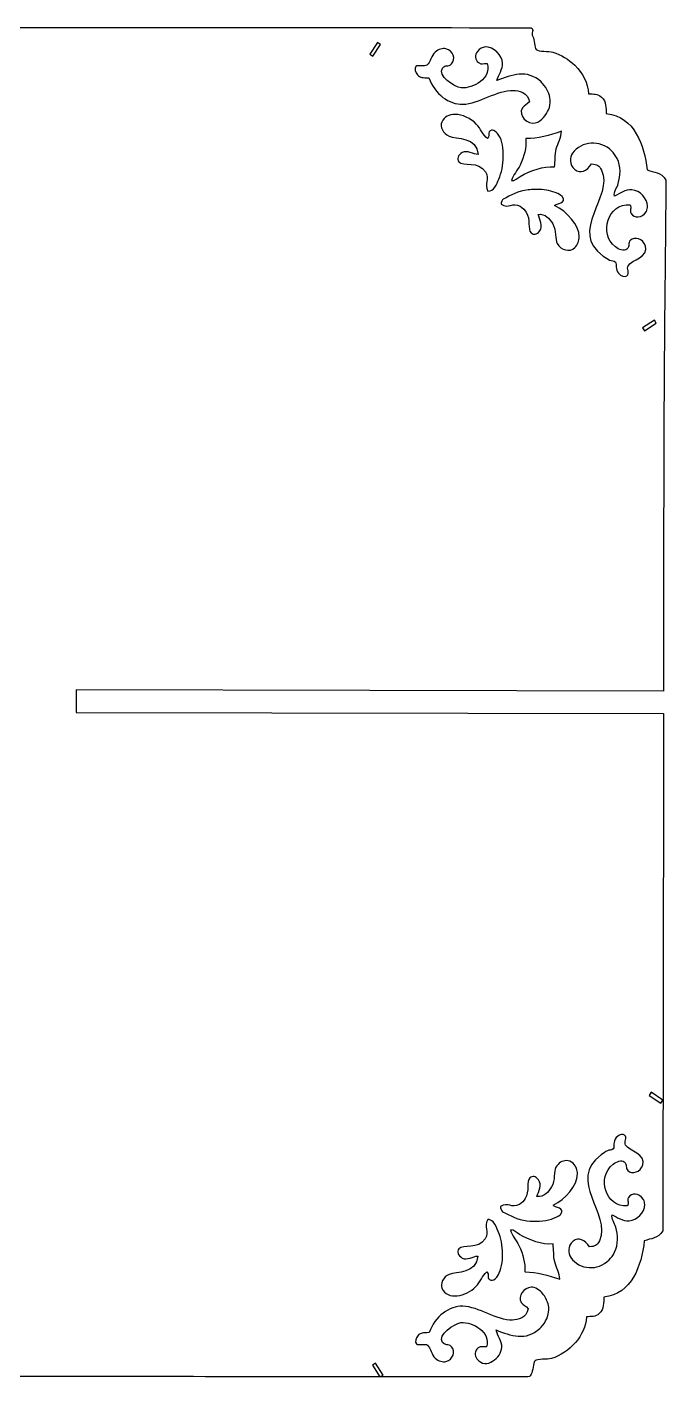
# Model space of a CAD drawing. Header units: centimetres. Extents: x -5.19 to 2.75, y 1.09 to 9.02.
# Drawn here: x -1 to 2.75, y 1.09 to 9.02 of the extents above; entities that cross this region are included whole.
import ezdxf

# ---------------------------------------------------------------- set-up
doc = ezdxf.new("R2010")
doc.units = ezdxf.units.CM
doc.header["$MEASUREMENT"] = 0
doc.layers.add('Layer 1', color=7, linetype='Continuous')

msp = doc.modelspace()

# ---------------------------------------------------------------- linework, layer by layer
at = {"layer": 'Layer 1', "color": 30}
for points, knots in [([(-4.40218, 9.02255), (-4.4221, 9.01141), (-4.38243, 8.99874), (-4.39391, 8.97956), (-4.39391, 8.97956), (-4.40521, 8.96069), (-4.40259, 8.91486), (-4.41541, 8.90266), (-4.41541, 8.90266), (-4.42934, 8.88941), (-4.48812, 8.89336), (-4.51298, 8.88695), (-4.51298, 8.88695), (-4.62125, 8.85305), (-4.71624, 8.75297), (-4.72216, 8.64304), (-4.72216, 8.64304), (-4.75005, 8.64016), (-4.77504, 8.64502), (-4.79823, 8.62402), (-4.79823, 8.62402), (-4.82824, 8.59685), (-4.82477, 8.55749), (-4.82717, 8.52646), (-4.82717, 8.52646), (-4.99541, 8.50712), (-5.04928, 8.34145), (-5.06695, 8.19656), (-5.06695, 8.19656), (-5.10697, 8.1785), (-5.15235, 8.16503), (-5.18188, 8.11387), (-5.18188, 8.11387), (-5.18188, 8.11387), (-5.18436, 5.12739), (-5.18436, 5.12739), (-5.18436, 5.12739), (-5.18436, 5.12739), (-1.76875, 5.12987), (-1.76875, 5.12987), (-1.76875, 5.12987), (-1.76875, 5.12987), (-1.76875, 4.99758), (-1.76875, 4.99758), (-1.76875, 4.99758), (-1.76875, 4.99758), (-5.18436, 4.99675), (-5.18436, 4.99675), (-5.18436, 4.99675), (-5.18558, 3.30841), (-5.18517, 3.17894), (-5.18436, 1.95983), (-5.18436, 1.95983), (-5.15536, 1.90872), (-5.11542, 1.91673), (-5.07604, 1.89865), (-5.07604, 1.89865), (-5.05885, 1.75397), (-5.00518, 1.58912), (-4.83957, 1.56957), (-4.83957, 1.56957), (-4.83726, 1.53859), (-4.84179, 1.49918), (-4.81229, 1.47201), (-4.81229, 1.47201), (-4.78949, 1.45101), (-4.76533, 1.4559), (-4.73787, 1.45299), (-4.73787, 1.45299), (-4.73219, 1.34324), (-4.63854, 1.24225), (-4.53199, 1.20825), (-4.53199, 1.20825), (-4.50753, 1.20182), (-4.44812, 1.20661), (-4.43443, 1.19337), (-4.43443, 1.19337), (-4.42183, 1.18117), (-4.42568, 1.13532), (-4.41458, 1.11647), (-4.41458, 1.11647), (-4.406, 1.10001), (-4.40664, 1.09995), (-4.38068, 1.09993), (-4.38068, 1.09993), (-3.08214, 1.10004), (-2.97433, 1.09945), (-1.29085, 1.09828), (-1.29085, 1.09828), (-1.28913, 2.93399), (-1.28916, 3.72925), (-1.28919, 4.52133), (-1.28919, 4.52133), (-1.28919, 4.52133), (-1.1569, 4.52133), (-1.1569, 4.52133), (-1.1569, 4.52133), (-1.1569, 2.93383), (-1.15732, 2.80113), (-1.16104, 1.09745), (-1.16104, 1.09745), (0.00857, 1.09657), (0.49781, 1.09708), (1.07387, 1.09663), (1.07387, 1.09663), (1.07387, 1.09663), (1.03005, 1.16525), (1.03005, 1.16525), (1.03005, 1.16525), (1.03005, 1.16525), (1.04741, 1.176), (1.04741, 1.176), (1.04741, 1.176), (1.04741, 1.176), (1.09206, 1.10655), (1.09206, 1.10655), (1.09206, 1.10655), (1.09206, 1.10655), (1.07387, 1.09663), (1.07387, 1.09663), (1.07387, 1.09663), (1.32697, 1.09642), (1.5316, 1.09558), (1.92798, 1.09497), (1.92798, 1.09497), (1.95393, 1.09495), (1.95327, 1.09505), (1.96188, 1.11151), (1.96188, 1.11151), (1.973, 1.13035), (1.97158, 1.17706), (1.9842, 1.18923), (1.9842, 1.18923), (1.99792, 1.20245), (2.05564, 1.19689), (2.08011, 1.20329), (2.08011, 1.20329), (2.18671, 1.23713), (2.28098, 1.33829), (2.28682, 1.44803), (2.28682, 1.44803), (2.31427, 1.4509), (2.3384, 1.44608), (2.36123, 1.46704), (2.36123, 1.46704), (2.39078, 1.49418), (2.38616, 1.53281), (2.38852, 1.56378), (2.38852, 1.56378), (2.55415, 1.58309), (2.60842, 1.74904), (2.62581, 1.89368), (2.62581, 1.89368), (2.66522, 1.91171), (2.70506, 1.90298), (2.73413, 1.95404), (2.73413, 1.95404), (2.73671, 3.17315), (2.73703, 3.30262), (2.73826, 4.99096), (2.73826, 4.99096), (2.73826, 4.99096), (-0.71042, 4.99758), (-0.71042, 4.99758), (-0.71042, 4.99758), (-0.71042, 4.99758), (-0.71042, 5.12987), (-0.71042, 5.12987), (-0.71042, 5.12987), (-0.71042, 5.12987), (2.73826, 5.1216), (2.73826, 5.1216), (2.73826, 5.1216), (2.73939, 6.68007), (2.73963, 6.80935), (2.75314, 8.12297), (2.75314, 8.12297), (2.7237, 8.17417), (2.68235, 8.16604), (2.64235, 8.18415), (2.64235, 8.18415), (2.62489, 8.32908), (2.57078, 8.49447), (2.40257, 8.51406), (2.40257, 8.51406), (2.40022, 8.54509), (2.40443, 8.58357), (2.37446, 8.61079), (2.37446, 8.61079), (2.35131, 8.63183), (2.32628, 8.62772), (2.29839, 8.63064), (2.29839, 8.63064), (2.29515, 8.69248), (2.26422, 8.75171), (2.21819, 8.79766), (2.21819, 8.79766), (2.18239, 8.83339), (2.13655, 8.86048), (2.08921, 8.87538), (2.08921, 8.87538), (2.06436, 8.88182), (2.00555, 8.87699), (1.99164, 8.89026), (1.99164, 8.89026), (1.97884, 8.90247), (1.98224, 8.94827), (1.97097, 8.96715), (1.97097, 8.96715), (1.95952, 8.98635), (1.98178, 9.00642), (1.96188, 9.01759), (1.96188, 9.01759), (0.55414, 9.02171), (0.5331, 9.01884), (-1.15525, 9.02007), (-1.15525, 9.02007), (-1.15877, 7.84132), (-1.15768, 6.14417), (-1.1569, 5.57966), (-1.1569, 5.57966), (-1.1569, 5.57966), (-1.28919, 5.57966), (-1.28919, 5.57966), (-1.28919, 5.57966), (-1.28919, 5.57966), (-1.28506, 9.02007), (-1.28506, 9.02007), (-1.28506, 9.02007), (-2.9734, 9.0213), (-3.1206, 9.01441), (-4.40218, 9.02255)], [0, 0, 0, 0, 0.0169492, 0.0169492, 0.0169492, 0.0169492, 0.0338983, 0.0338983, 0.0338983, 0.0338983, 0.0508475, 0.0508475, 0.0508475, 0.0508475, 0.0677966, 0.0677966, 0.0677966, 0.0677966, 0.0847458, 0.0847458, 0.0847458, 0.0847458, 0.1016949, 0.1016949, 0.1016949, 0.1016949, 0.1186441, 0.1186441, 0.1186441, 0.1186441, 0.1355932, 0.1355932, 0.1355932, 0.1355932, 0.1525424, 0.1525424, 0.1525424, 0.1525424, 0.1694915, 0.1694915, 0.1694915, 0.1694915, 0.1864407, 0.1864407, 0.1864407, 0.1864407, 0.2033898, 0.2033898, 0.2033898, 0.2033898, 0.220339, 0.220339, 0.220339, 0.220339, 0.2372881, 0.2372881, 0.2372881, 0.2372881, 0.2542373, 0.2542373, 0.2542373, 0.2542373, 0.2711864, 0.2711864, 0.2711864, 0.2711864, 0.2881356, 0.2881356, 0.2881356, 0.2881356, 0.3050847, 0.3050847, 0.3050847, 0.3050847, 0.3220339, 0.3220339, 0.3220339, 0.3220339, 0.3389831, 0.3389831, 0.3389831, 0.3389831, 0.3559322, 0.3559322, 0.3559322, 0.3559322, 0.3728814, 0.3728814, 0.3728814, 0.3728814, 0.3898305, 0.3898305, 0.3898305, 0.3898305, 0.4067797, 0.4067797, 0.4067797, 0.4067797, 0.4237288, 0.4237288, 0.4237288, 0.4237288, 0.440678, 0.440678, 0.440678, 0.440678, 0.4576271, 0.4576271, 0.4576271, 0.4576271, 0.4745763, 0.4745763, 0.4745763, 0.4745763, 0.4915254, 0.4915254, 0.4915254, 0.4915254, 0.5084746, 0.5084746, 0.5084746, 0.5084746, 0.5254237, 0.5254237, 0.5254237, 0.5254237, 0.5423729, 0.5423729, 0.5423729, 0.5423729, 0.559322, 0.559322, 0.559322, 0.559322, 0.5762712, 0.5762712, 0.5762712, 0.5762712, 0.5932203, 0.5932203, 0.5932203, 0.5932203, 0.6101695, 0.6101695, 0.6101695, 0.6101695, 0.6271186, 0.6271186, 0.6271186, 0.6271186, 0.6440678, 0.6440678, 0.6440678, 0.6440678, 0.6610169, 0.6610169, 0.6610169, 0.6610169, 0.6779661, 0.6779661, 0.6779661, 0.6779661, 0.6949153, 0.6949153, 0.6949153, 0.6949153, 0.7118644, 0.7118644, 0.7118644, 0.7118644, 0.7288136, 0.7288136, 0.7288136, 0.7288136, 0.7457627, 0.7457627, 0.7457627, 0.7457627, 0.7627119, 0.7627119, 0.7627119, 0.7627119, 0.779661, 0.779661, 0.779661, 0.779661, 0.7966102, 0.7966102, 0.7966102, 0.7966102, 0.8135593, 0.8135593, 0.8135593, 0.8135593, 0.8305085, 0.8305085, 0.8305085, 0.8305085, 0.8474576, 0.8474576, 0.8474576, 0.8474576, 0.8644068, 0.8644068, 0.8644068, 0.8644068, 0.8813559, 0.8813559, 0.8813559, 0.8813559, 0.8983051, 0.8983051, 0.8983051, 0.8983051, 0.9152542, 0.9152542, 0.9152542, 0.9152542, 0.9322034, 0.9322034, 0.9322034, 0.9322034, 0.9491525, 0.9491525, 0.9491525, 0.9491525, 0.9661017, 0.9661017, 0.9661017, 0.9661017, 1, 1, 1, 1]), ([(1.05981, 8.93243), (1.05981, 8.93243), (1.07717, 8.92003), (1.07717, 8.92003), (1.07717, 8.92003), (1.07717, 8.92003), (1.0317, 8.8514), (1.0317, 8.8514), (1.0317, 8.8514), (1.0317, 8.8514), (1.01351, 8.86298), (1.01351, 8.86298), (1.01351, 8.86298), (1.01351, 8.86298), (1.05981, 8.93243), (1.05981, 8.93243)], [0, 0, 0, 0, 0.2, 0.2, 0.2, 0.2, 0.4, 0.4, 0.4, 0.4, 0.6, 0.6, 0.6, 0.6, 1, 1, 1, 1]), ([(1.6915, 8.90514), (1.74032, 8.90926), (1.79209, 8.85494), (1.79403, 8.81089), (1.79403, 8.81089), (1.79565, 8.77412), (1.76912, 8.74159), (1.7593, 8.70753), (1.7593, 8.70753), (1.84899, 8.74013), (1.93588, 8.77745), (2.01975, 8.70009), (2.01975, 8.70009), (2.02288, 8.69722), (2.02599, 8.69319), (2.02885, 8.69017), (2.02885, 8.69017), (2.05559, 8.66181), (2.07121, 8.62778), (2.0735, 8.59426), (2.0735, 8.59426), (2.07487, 8.57415), (2.07149, 8.55428), (2.06357, 8.53638), (2.06357, 8.53638), (2.05116, 8.5083), (2.02451, 8.46961), (1.98585, 8.45949), (1.98585, 8.45949), (1.94218, 8.44805), (1.88322, 8.5018), (1.90979, 8.54713), (1.90979, 8.54713), (1.92358, 8.56368), (1.93733, 8.56696), (1.95113, 8.58351), (1.95113, 8.58351), (1.94415, 8.63883), (1.88639, 8.64924), (1.85687, 8.65048), (1.85687, 8.65048), (1.76491, 8.65431), (1.65443, 8.57093), (1.56004, 8.56863), (1.56004, 8.56863), (1.48095, 8.5667), (1.39479, 8.62802), (1.3616, 8.72324), (1.3616, 8.72324), (1.32184, 8.72676), (1.31256, 8.72193), (1.2938, 8.74226), (1.2938, 8.74226), (1.28165, 8.75542), (1.27372, 8.77946), (1.28471, 8.79021), (1.28471, 8.79021), (1.29738, 8.80262), (1.33626, 8.78754), (1.35003, 8.79848), (1.35003, 8.79848), (1.37194, 8.81591), (1.3747, 8.85464), (1.39798, 8.87538), (1.39798, 8.87538), (1.41533, 8.89084), (1.4457, 8.89968), (1.46082, 8.89522), (1.46082, 8.89522), (1.50388, 8.88247), (1.52055, 8.83354), (1.49472, 8.80675), (1.49472, 8.80675), (1.47371, 8.78496), (1.45909, 8.80488), (1.4418, 8.78112), (1.4418, 8.78112), (1.4099, 8.73727), (1.5086, 8.67036), (1.55012, 8.66536), (1.55012, 8.66536), (1.61949, 8.65704), (1.7325, 8.72518), (1.70308, 8.80758), (1.70308, 8.80758), (1.68109, 8.81283), (1.67133, 8.79891), (1.65264, 8.81337), (1.65264, 8.81337), (1.63108, 8.83004), (1.62973, 8.85866), (1.64603, 8.87868), (1.64603, 8.87868), (1.65978, 8.89558), (1.67523, 8.90377), (1.6915, 8.90514)], [0, 0, 0, 0, 0.04, 0.04, 0.04, 0.04, 0.08, 0.08, 0.08, 0.08, 0.12, 0.12, 0.12, 0.12, 0.16, 0.16, 0.16, 0.16, 0.2, 0.2, 0.2, 0.2, 0.24, 0.24, 0.24, 0.24, 0.28, 0.28, 0.28, 0.28, 0.32, 0.32, 0.32, 0.32, 0.36, 0.36, 0.36, 0.36, 0.4, 0.4, 0.4, 0.4, 0.44, 0.44, 0.44, 0.44, 0.48, 0.48, 0.48, 0.48, 0.52, 0.52, 0.52, 0.52, 0.56, 0.56, 0.56, 0.56, 0.6, 0.6, 0.6, 0.6, 0.64, 0.64, 0.64, 0.64, 0.68, 0.68, 0.68, 0.68, 0.72, 0.72, 0.72, 0.72, 0.76, 0.76, 0.76, 0.76, 0.8, 0.8, 0.8, 0.8, 0.84, 0.84, 0.84, 0.84, 0.88, 0.88, 0.88, 0.88, 0.92, 0.92, 0.92, 0.92, 1, 1, 1, 1]), ([(1.51456, 8.5091), (1.55749, 8.50885), (1.60655, 8.48612), (1.63941, 8.45287), (1.63941, 8.45287), (1.66684, 8.42512), (1.67787, 8.38773), (1.70473, 8.36688), (1.70473, 8.36688), (1.72212, 8.3776), (1.70149, 8.4082), (1.72871, 8.41649), (1.72871, 8.41649), (1.73715, 8.41906), (1.7472, 8.41342), (1.756, 8.40574), (1.756, 8.40574), (1.75893, 8.40318), (1.76097, 8.40035), (1.76344, 8.39747), (1.76344, 8.39747), (1.76673, 8.39364), (1.77046, 8.38939), (1.77253, 8.3859), (1.77253, 8.3859), (1.79162, 8.3537), (1.79905, 8.30758), (1.79816, 8.26022), (1.79816, 8.26022), (1.79728, 8.21286), (1.78743, 8.16466), (1.77171, 8.12876), (1.77171, 8.12876), (1.75895, 8.09963), (1.74308, 8.05827), (1.70804, 8.05765), (1.70804, 8.05765), (1.68209, 8.10404), (1.72081, 8.12638), (1.69316, 8.17175), (1.69316, 8.17175), (1.6522, 8.23894), (1.56195, 8.20208), (1.53689, 8.23128), (1.53689, 8.23128), (1.524, 8.24634), (1.5306, 8.26956), (1.55673, 8.28503), (1.55673, 8.28503), (1.58481, 8.30166), (1.62344, 8.27313), (1.65016, 8.27428), (1.65016, 8.27428), (1.64428, 8.37827), (1.52115, 8.36488), (1.47984, 8.38176), (1.47984, 8.38176), (1.44425, 8.39631), (1.42557, 8.43964), (1.43684, 8.46445), (1.43684, 8.46445), (1.4513, 8.49627), (1.48118, 8.50929), (1.51456, 8.5091)], [0, 0, 0, 0, 0.0588235, 0.0588235, 0.0588235, 0.0588235, 0.1176471, 0.1176471, 0.1176471, 0.1176471, 0.1764706, 0.1764706, 0.1764706, 0.1764706, 0.2352941, 0.2352941, 0.2352941, 0.2352941, 0.2941176, 0.2941176, 0.2941176, 0.2941176, 0.3529412, 0.3529412, 0.3529412, 0.3529412, 0.4117647, 0.4117647, 0.4117647, 0.4117647, 0.4705882, 0.4705882, 0.4705882, 0.4705882, 0.5294118, 0.5294118, 0.5294118, 0.5294118, 0.5882353, 0.5882353, 0.5882353, 0.5882353, 0.6470588, 0.6470588, 0.6470588, 0.6470588, 0.7058824, 0.7058824, 0.7058824, 0.7058824, 0.7647059, 0.7647059, 0.7647059, 0.7647059, 0.8235294, 0.8235294, 0.8235294, 0.8235294, 0.8823529, 0.8823529, 0.8823529, 0.8823529, 1, 1, 1, 1]), ([(2.13964, 8.40988), (2.13926, 8.37337), (2.11756, 8.34147), (2.10905, 8.30652), (2.10905, 8.30652), (2.10037, 8.27088), (2.10385, 8.23624), (2.0983, 8.20152), (2.0983, 8.20152), (2.03365, 8.20803), (1.95858, 8.17938), (1.89738, 8.14529), (1.89738, 8.14529), (1.88088, 8.1361), (1.86749, 8.11812), (1.84612, 8.12049), (1.84612, 8.12049), (1.85517, 8.15411), (1.88094, 8.18), (1.89656, 8.21144), (1.89656, 8.21144), (1.92226, 8.26316), (1.93247, 8.31498), (1.93046, 8.36192), (1.93046, 8.36192), (1.92925, 8.36336), (1.92903, 8.36546), (1.93128, 8.36688), (1.93128, 8.36688), (2.0009, 8.36438), (2.07, 8.38798), (2.13964, 8.40988)], [0, 0, 0, 0, 0.1111111, 0.1111111, 0.1111111, 0.1111111, 0.2222222, 0.2222222, 0.2222222, 0.2222222, 0.3333333, 0.3333333, 0.3333333, 0.3333333, 0.4444444, 0.4444444, 0.4444444, 0.4444444, 0.5555556, 0.5555556, 0.5555556, 0.5555556, 0.6666667, 0.6666667, 0.6666667, 0.6666667, 0.7777778, 0.7777778, 0.7777778, 0.7777778, 1, 1, 1, 1]), ([(2.3141, 8.34042), (2.35637, 8.34298), (2.40043, 8.32821), (2.43399, 8.29495), (2.43399, 8.29495), (2.44642, 8.28262), (2.45727, 8.26767), (2.46624, 8.2503), (2.46624, 8.2503), (2.48967, 8.20489), (2.4857, 8.14701), (2.47285, 8.10313), (2.47285, 8.10313), (2.46569, 8.07864), (2.44581, 8.05313), (2.45053, 8.02954), (2.45053, 8.02954), (2.48489, 8.04504), (2.51377, 8.06886), (2.55305, 8.06592), (2.55305, 8.06592), (2.59998, 8.06238), (2.64408, 8.01579), (2.64483, 7.97001), (2.64483, 7.97001), (2.64502, 7.95944), (2.64316, 7.94858), (2.63822, 7.93859), (2.63822, 7.93859), (2.60963, 7.89957), (2.5686, 7.89754), (2.54809, 7.92784), (2.54809, 7.92784), (2.53614, 7.9455), (2.55502, 7.96042), (2.5423, 7.97827), (2.5423, 7.97827), (2.41146, 7.98918), (2.35627, 7.80807), (2.45632, 7.73105), (2.45632, 7.73105), (2.4756, 7.7162), (2.50703, 7.70418), (2.52329, 7.71783), (2.52329, 7.71783), (2.543, 7.73439), (2.5274, 7.75462), (2.54396, 7.76992), (2.54396, 7.76992), (2.56849, 7.79258), (2.61942, 7.77907), (2.63243, 7.73767), (2.63243, 7.73767), (2.65302, 7.67218), (2.55247, 7.65625), (2.53073, 7.62026), (2.53073, 7.62026), (2.52022, 7.60285), (2.54225, 7.57594), (2.52411, 7.56156), (2.52411, 7.56156), (2.51074, 7.55094), (2.48875, 7.56088), (2.47451, 7.57644), (2.47451, 7.57644), (2.45216, 7.60089), (2.46773, 7.62669), (2.45632, 7.64093), (2.45632, 7.64093), (2.44794, 7.65138), (2.43423, 7.64842), (2.42242, 7.65416), (2.42242, 7.65416), (2.4108, 7.65982), (2.3953, 7.67015), (2.38521, 7.67731), (2.38521, 7.67731), (2.17507, 7.82642), (2.44897, 8.02342), (2.37446, 8.18167), (2.37446, 8.18167), (2.35964, 8.21313), (2.34972, 8.21333), (2.31576, 8.21805), (2.31576, 8.21805), (2.28824, 8.17603), (2.25089, 8.15958), (2.21736, 8.18663), (2.21736, 8.18663), (2.18402, 8.21355), (2.18841, 8.25885), (2.20413, 8.28089), (2.20413, 8.28089), (2.23058, 8.31799), (2.27183, 8.33787), (2.3141, 8.34042)], [0, 0, 0, 0, 0.04, 0.04, 0.04, 0.04, 0.08, 0.08, 0.08, 0.08, 0.12, 0.12, 0.12, 0.12, 0.16, 0.16, 0.16, 0.16, 0.2, 0.2, 0.2, 0.2, 0.24, 0.24, 0.24, 0.24, 0.28, 0.28, 0.28, 0.28, 0.32, 0.32, 0.32, 0.32, 0.36, 0.36, 0.36, 0.36, 0.4, 0.4, 0.4, 0.4, 0.44, 0.44, 0.44, 0.44, 0.48, 0.48, 0.48, 0.48, 0.52, 0.52, 0.52, 0.52, 0.56, 0.56, 0.56, 0.56, 0.6, 0.6, 0.6, 0.6, 0.64, 0.64, 0.64, 0.64, 0.68, 0.68, 0.68, 0.68, 0.72, 0.72, 0.72, 0.72, 0.76, 0.76, 0.76, 0.76, 0.8, 0.8, 0.8, 0.8, 0.84, 0.84, 0.84, 0.84, 0.88, 0.88, 0.88, 0.88, 0.92, 0.92, 0.92, 0.92, 1, 1, 1, 1]), ([(1.98172, 8.0684), (2.01983, 8.06958), (2.05729, 8.06578), (2.08921, 8.05517), (2.08921, 8.05517), (2.10391, 8.05028), (2.1343, 8.03942), (2.14378, 8.02706), (2.14378, 8.02706), (2.17477, 7.98663), (2.10784, 7.98877), (2.0983, 7.97414), (2.0983, 7.97414), (2.17277, 7.93861), (2.24371, 7.85924), (2.24382, 7.79059), (2.24382, 7.79059), (2.24385, 7.7677), (2.23558, 7.74538), (2.21736, 7.72692), (2.21736, 7.72692), (2.1882, 7.69737), (2.13613, 7.71151), (2.11484, 7.7509), (2.11484, 7.7509), (2.10086, 7.77677), (2.11145, 7.82774), (2.08838, 7.86665), (2.08838, 7.86665), (2.07022, 7.89727), (2.04416, 7.92792), (2.00239, 7.92205), (2.00239, 7.92205), (2.01137, 7.89389), (2.03461, 7.85282), (2.01066, 7.82366), (2.01066, 7.82366), (1.9937, 7.803), (1.97667, 7.79962), (1.96105, 7.81374), (1.96105, 7.81374), (1.93872, 7.83389), (1.95993, 7.89427), (1.93294, 7.93445), (1.93294, 7.93445), (1.92612, 7.94459), (1.91071, 7.96255), (1.89738, 7.97001), (1.89738, 7.97001), (1.85083, 7.99605), (1.83066, 7.95206), (1.78493, 7.98241), (1.78493, 7.98241), (1.78397, 7.99047), (1.79206, 8.00972), (1.79734, 8.01217), (1.79734, 8.01217), (1.8417, 8.0327), (1.88598, 8.06018), (1.94368, 8.06592), (1.94368, 8.06592), (1.95631, 8.06717), (1.96901, 8.06801), (1.98172, 8.0684)], [0, 0, 0, 0, 0.0588235, 0.0588235, 0.0588235, 0.0588235, 0.1176471, 0.1176471, 0.1176471, 0.1176471, 0.1764706, 0.1764706, 0.1764706, 0.1764706, 0.2352941, 0.2352941, 0.2352941, 0.2352941, 0.2941176, 0.2941176, 0.2941176, 0.2941176, 0.3529412, 0.3529412, 0.3529412, 0.3529412, 0.4117647, 0.4117647, 0.4117647, 0.4117647, 0.4705882, 0.4705882, 0.4705882, 0.4705882, 0.5294118, 0.5294118, 0.5294118, 0.5294118, 0.5882353, 0.5882353, 0.5882353, 0.5882353, 0.6470588, 0.6470588, 0.6470588, 0.6470588, 0.7058824, 0.7058824, 0.7058824, 0.7058824, 0.7647059, 0.7647059, 0.7647059, 0.7647059, 0.8235294, 0.8235294, 0.8235294, 0.8235294, 0.8823529, 0.8823529, 0.8823529, 0.8823529, 1, 1, 1, 1]), ([(2.68535, 7.30111), (2.68535, 7.30111), (2.69609, 7.28292), (2.69609, 7.28292), (2.69609, 7.28292), (2.69609, 7.28292), (2.62664, 7.2391), (2.62664, 7.2391), (2.62664, 7.2391), (2.62664, 7.2391), (2.61589, 7.25646), (2.61589, 7.25646), (2.61589, 7.25646), (2.61589, 7.25646), (2.68535, 7.30111), (2.68535, 7.30111)], [0, 0, 0, 0, 0.2, 0.2, 0.2, 0.2, 0.4, 0.4, 0.4, 0.4, 0.6, 0.6, 0.6, 0.6, 1, 1, 1, 1]), ([(2.6655, 2.76681), (2.6655, 2.76681), (2.73495, 2.72051), (2.73495, 2.72051), (2.73495, 2.72051), (2.73495, 2.72051), (2.72255, 2.70314), (2.72255, 2.70314), (2.72255, 2.70314), (2.72255, 2.70314), (2.65393, 2.74862), (2.65393, 2.74862), (2.65393, 2.74862), (2.65393, 2.74862), (2.6655, 2.76681), (2.6655, 2.76681)], [0, 0, 0, 0, 0.2, 0.2, 0.2, 0.2, 0.4, 0.4, 0.4, 0.4, 0.6, 0.6, 0.6, 0.6, 1, 1, 1, 1]), ([(2.4927, 2.51959), (2.49927, 2.52056), (2.50512, 2.51944), (2.51006, 2.51546), (2.51006, 2.51546), (2.52789, 2.50107), (2.50552, 2.47415), (2.51585, 2.45675), (2.51585, 2.45675), (2.5372, 2.4208), (2.63709, 2.40386), (2.61672, 2.33852), (2.61672, 2.33852), (2.60385, 2.29721), (2.5532, 2.28444), (2.52908, 2.3071), (2.52908, 2.3071), (2.5128, 2.32239), (2.52779, 2.3418), (2.5084, 2.35836), (2.5084, 2.35836), (2.49242, 2.37201), (2.4621, 2.35993), (2.44309, 2.34513), (2.44309, 2.34513), (2.34447, 2.26839), (2.39776, 2.08887), (2.5266, 2.09956), (2.5266, 2.09956), (2.53914, 2.11737), (2.52141, 2.13074), (2.53321, 2.14835), (2.53321, 2.14835), (2.55345, 2.17857), (2.59276, 2.17659), (2.62085, 2.1376), (2.62085, 2.1376), (2.6257, 2.12762), (2.62848, 2.11755), (2.62829, 2.10701), (2.62829, 2.10701), (2.62749, 2.0613), (2.58355, 2.01538), (2.53734, 2.01192), (2.53734, 2.01192), (2.49866, 2.00904), (2.47028, 2.03195), (2.43647, 2.04747), (2.43647, 2.04747), (2.43179, 2.02393), (2.45178, 1.99916), (2.4588, 1.97471), (2.4588, 1.97471), (2.47139, 1.93089), (2.47449, 1.87284), (2.45135, 1.82754), (2.45135, 1.82754), (2.4425, 1.81021), (2.43136, 1.79517), (2.41911, 1.78289), (2.41911, 1.78289), (2.35292, 1.71658), (2.24619, 1.7228), (2.19421, 1.79695), (2.19421, 1.79695), (2.17876, 1.81897), (2.17457, 1.86521), (2.20744, 1.89203), (2.20744, 1.89203), (2.24049, 1.91899), (2.27715, 1.90095), (2.30418, 1.85896), (2.30418, 1.85896), (2.33763, 1.86362), (2.34743, 1.86395), (2.36206, 1.89534), (2.36206, 1.89534), (2.43564, 2.05321), (2.1657, 2.25032), (2.37281, 2.39887), (2.37281, 2.39887), (2.38275, 2.40601), (2.39774, 2.41805), (2.40919, 2.42368), (2.40919, 2.42368), (2.42082, 2.42939), (2.43483, 2.42483), (2.44309, 2.43525), (2.44309, 2.43525), (2.45434, 2.44946), (2.43841, 2.4762), (2.46045, 2.50057), (2.46045, 2.50057), (2.46923, 2.51027), (2.48173, 2.51797), (2.4927, 2.51959)], [0, 0, 0, 0, 0.04, 0.04, 0.04, 0.04, 0.08, 0.08, 0.08, 0.08, 0.12, 0.12, 0.12, 0.12, 0.16, 0.16, 0.16, 0.16, 0.2, 0.2, 0.2, 0.2, 0.24, 0.24, 0.24, 0.24, 0.28, 0.28, 0.28, 0.28, 0.32, 0.32, 0.32, 0.32, 0.36, 0.36, 0.36, 0.36, 0.4, 0.4, 0.4, 0.4, 0.44, 0.44, 0.44, 0.44, 0.48, 0.48, 0.48, 0.48, 0.52, 0.52, 0.52, 0.52, 0.56, 0.56, 0.56, 0.56, 0.6, 0.6, 0.6, 0.6, 0.64, 0.64, 0.64, 0.64, 0.68, 0.68, 0.68, 0.68, 0.72, 0.72, 0.72, 0.72, 0.76, 0.76, 0.76, 0.76, 0.8, 0.8, 0.8, 0.8, 0.84, 0.84, 0.84, 0.84, 0.88, 0.88, 0.88, 0.88, 0.92, 0.92, 0.92, 0.92, 1, 1, 1, 1]), ([(2.16858, 2.3658), (2.18284, 2.36586), (2.19669, 2.36117), (2.20744, 2.35009), (2.20744, 2.35009), (2.22534, 2.33163), (2.23314, 2.3101), (2.23307, 2.28725), (2.23307, 2.28725), (2.23286, 2.21871), (2.16341, 2.13906), (2.09003, 2.1037), (2.09003, 2.1037), (2.0994, 2.08908), (2.16525, 2.09027), (2.13468, 2.04995), (2.13468, 2.04995), (2.12534, 2.03762), (2.0946, 2.02753), (2.08011, 2.02267), (2.08011, 2.02267), (2.03819, 2.00861), (1.98678, 2.00683), (1.93707, 2.01192), (1.93707, 2.01192), (1.88027, 2.01773), (1.83768, 2.04511), (1.79403, 2.06566), (1.79403, 2.06566), (1.78884, 2.06812), (1.78067, 2.08739), (1.78163, 2.09543), (1.78163, 2.09543), (1.82669, 2.12566), (1.84655, 2.0819), (1.89242, 2.10783), (1.89242, 2.10783), (1.90556, 2.11526), (1.9196, 2.13245), (1.92632, 2.14256), (1.92632, 2.14256), (1.95296, 2.18264), (1.93242, 2.24402), (1.95443, 2.2641), (1.95443, 2.2641), (1.96983, 2.27817), (1.98738, 2.274), (2.00404, 2.25335), (2.00404, 2.25335), (2.02758, 2.22421), (2.00466, 2.18389), (1.99577, 2.15579), (1.99577, 2.15579), (2.03689, 2.14987), (2.06301, 2.18065), (2.08094, 2.21118), (2.08094, 2.21118), (2.10371, 2.25), (2.0936, 2.30113), (2.1074, 2.32694), (2.1074, 2.32694), (2.12054, 2.3515), (2.14482, 2.36571), (2.16858, 2.3658)], [0, 0, 0, 0, 0.0588235, 0.0588235, 0.0588235, 0.0588235, 0.1176471, 0.1176471, 0.1176471, 0.1176471, 0.1764706, 0.1764706, 0.1764706, 0.1764706, 0.2352941, 0.2352941, 0.2352941, 0.2352941, 0.2941176, 0.2941176, 0.2941176, 0.2941176, 0.3529412, 0.3529412, 0.3529412, 0.3529412, 0.4117647, 0.4117647, 0.4117647, 0.4117647, 0.4705882, 0.4705882, 0.4705882, 0.4705882, 0.5294118, 0.5294118, 0.5294118, 0.5294118, 0.5882353, 0.5882353, 0.5882353, 0.5882353, 0.6470588, 0.6470588, 0.6470588, 0.6470588, 0.7058824, 0.7058824, 0.7058824, 0.7058824, 0.7647059, 0.7647059, 0.7647059, 0.7647059, 0.8235294, 0.8235294, 0.8235294, 0.8235294, 0.8823529, 0.8823529, 0.8823529, 0.8823529, 1, 1, 1, 1]), ([(1.70639, 2.02019), (1.71932, 2.01992), (1.72938, 2.01413), (1.73781, 2.00531), (1.73781, 2.00531), (1.75185, 1.9906), (1.76058, 1.96726), (1.7684, 1.94908), (1.7684, 1.94908), (1.78383, 1.91322), (1.79323, 1.86572), (1.79403, 1.81844), (1.79403, 1.81844), (1.79483, 1.77116), (1.78641, 1.7257), (1.76757, 1.69359), (1.76757, 1.69359), (1.76553, 1.69011), (1.76338, 1.68501), (1.76013, 1.68119), (1.76013, 1.68119), (1.75038, 1.66974), (1.73565, 1.65957), (1.72458, 1.663), (1.72458, 1.663), (1.69779, 1.67132), (1.71853, 1.70105), (1.70143, 1.71178), (1.70143, 1.71178), (1.67494, 1.69101), (1.66397, 1.65346), (1.63693, 1.62579), (1.63693, 1.62579), (1.57932, 1.56687), (1.4701, 1.5432), (1.43767, 1.61587), (1.43767, 1.61587), (1.42661, 1.64065), (1.4456, 1.68326), (1.48066, 1.69773), (1.48066, 1.69773), (1.52137, 1.71452), (1.64174, 1.70058), (1.64768, 1.80439), (1.64768, 1.80439), (1.62137, 1.80557), (1.58435, 1.77699), (1.55673, 1.79364), (1.55673, 1.79364), (1.53103, 1.80912), (1.52417, 1.83238), (1.53689, 1.84738), (1.53689, 1.84738), (1.56161, 1.8765), (1.65109, 1.8399), (1.6915, 1.90691), (1.6915, 1.90691), (1.71879, 1.95217), (1.68077, 1.97391), (1.70639, 2.02019)], [0, 0, 0, 0, 0.0625, 0.0625, 0.0625, 0.0625, 0.125, 0.125, 0.125, 0.125, 0.1875, 0.1875, 0.1875, 0.1875, 0.25, 0.25, 0.25, 0.25, 0.3125, 0.3125, 0.3125, 0.3125, 0.375, 0.375, 0.375, 0.375, 0.4375, 0.4375, 0.4375, 0.4375, 0.5, 0.5, 0.5, 0.5, 0.5625, 0.5625, 0.5625, 0.5625, 0.625, 0.625, 0.625, 0.625, 0.6875, 0.6875, 0.6875, 0.6875, 0.75, 0.75, 0.75, 0.75, 0.8125, 0.8125, 0.8125, 0.8125, 0.875, 0.875, 0.875, 0.875, 1, 1, 1, 1]), ([(1.84033, 1.95818), (1.86138, 1.96051), (1.87618, 1.94175), (1.89242, 1.93255), (1.89242, 1.93255), (1.95263, 1.89843), (2.02637, 1.86991), (2.09003, 1.87632), (2.09003, 1.87632), (2.09544, 1.84165), (2.09146, 1.80691), (2.09995, 1.77132), (2.09995, 1.77132), (2.10828, 1.73641), (2.1294, 1.70524), (2.12972, 1.66879), (2.12972, 1.66879), (2.06119, 1.69075), (1.99404, 1.71418), (1.92549, 1.71178), (1.92549, 1.71178), (1.92328, 1.71321), (1.92348, 1.71531), (1.92467, 1.71674), (1.92467, 1.71674), (1.92672, 1.7636), (1.91517, 1.81473), (1.88994, 1.8664), (1.88994, 1.8664), (1.87462, 1.8978), (1.84919, 1.9246), (1.84033, 1.95818)], [0, 0, 0, 0, 0.1111111, 0.1111111, 0.1111111, 0.1111111, 0.2222222, 0.2222222, 0.2222222, 0.2222222, 0.3333333, 0.3333333, 0.3333333, 0.3333333, 0.4444444, 0.4444444, 0.4444444, 0.4444444, 0.5555556, 0.5555556, 0.5555556, 0.5555556, 0.6666667, 0.6666667, 0.6666667, 0.6666667, 0.7777778, 0.7777778, 0.7777778, 0.7777778, 1, 1, 1, 1]), ([(1.96105, 1.62166), (1.9667, 1.62213), (1.97304, 1.62144), (1.97841, 1.62001), (1.97841, 1.62001), (1.99268, 1.6162), (2.00483, 1.60833), (2.01562, 1.59851), (2.01562, 1.59851), (2.0336, 1.58215), (2.04687, 1.56065), (2.05448, 1.54311), (2.05448, 1.54311), (2.05966, 1.53119), (2.06332, 1.5182), (2.0644, 1.50508), (2.0644, 1.50508), (2.06481, 1.50016), (2.06538, 1.49437), (2.06523, 1.48937), (2.06523, 1.48937), (2.06416, 1.45435), (2.04827, 1.41818), (2.02058, 1.3885), (2.02058, 1.3885), (2.01777, 1.38547), (2.01537, 1.38311), (2.01231, 1.38023), (2.01231, 1.38023), (1.92963, 1.30312), (1.84342, 1.33847), (1.75517, 1.37113), (1.75517, 1.37113), (1.76478, 1.33712), (1.79072, 1.30531), (1.78907, 1.26861), (1.78907, 1.26861), (1.78644, 1.20997), (1.69761, 1.13326), (1.64355, 1.20081), (1.64355, 1.20081), (1.62753, 1.22082), (1.62891, 1.24951), (1.65016, 1.26613), (1.65016, 1.26613), (1.66858, 1.28053), (1.67729, 1.26753), (1.69895, 1.27274), (1.69895, 1.27274), (1.72803, 1.35496), (1.6176, 1.42233), (1.54929, 1.41413), (1.54929, 1.41413), (1.5084, 1.4092), (1.41046, 1.34219), (1.4418, 1.29837), (1.4418, 1.29837), (1.45879, 1.27463), (1.47324, 1.29452), (1.49389, 1.27274), (1.49389, 1.27274), (1.51928, 1.24596), (1.50324, 1.19777), (1.46082, 1.1851), (1.46082, 1.1851), (1.44593, 1.18066), (1.41587, 1.18948), (1.39881, 1.20494), (1.39881, 1.20494), (1.37592, 1.22568), (1.37406, 1.26441), (1.35251, 1.28184), (1.35251, 1.28184), (1.33897, 1.29278), (1.30047, 1.2777), (1.28801, 1.2901), (1.28801, 1.2901), (1.27722, 1.30086), (1.2843, 1.32411), (1.29628, 1.33723), (1.29628, 1.33723), (1.31478, 1.3575), (1.3241, 1.35279), (1.36326, 1.35625), (1.36326, 1.35625), (1.39607, 1.45126), (1.48217, 1.5129), (1.56004, 1.51087), (1.56004, 1.51087), (1.65297, 1.50843), (1.76137, 1.42532), (1.85191, 1.42901), (1.85191, 1.42901), (1.88098, 1.4302), (1.93674, 1.44076), (1.94368, 1.49598), (1.94368, 1.49598), (1.93013, 1.51252), (1.91673, 1.51582), (1.90317, 1.53236), (1.90317, 1.53236), (1.88034, 1.57199), (1.92146, 1.61837), (1.96105, 1.62166)], [0, 0, 0, 0, 0.037037, 0.037037, 0.037037, 0.037037, 0.0740741, 0.0740741, 0.0740741, 0.0740741, 0.1111111, 0.1111111, 0.1111111, 0.1111111, 0.1481481, 0.1481481, 0.1481481, 0.1481481, 0.1851852, 0.1851852, 0.1851852, 0.1851852, 0.2222222, 0.2222222, 0.2222222, 0.2222222, 0.2592593, 0.2592593, 0.2592593, 0.2592593, 0.2962963, 0.2962963, 0.2962963, 0.2962963, 0.3333333, 0.3333333, 0.3333333, 0.3333333, 0.3703704, 0.3703704, 0.3703704, 0.3703704, 0.4074074, 0.4074074, 0.4074074, 0.4074074, 0.4444444, 0.4444444, 0.4444444, 0.4444444, 0.4814815, 0.4814815, 0.4814815, 0.4814815, 0.5185185, 0.5185185, 0.5185185, 0.5185185, 0.5555556, 0.5555556, 0.5555556, 0.5555556, 0.5925926, 0.5925926, 0.5925926, 0.5925926, 0.6296296, 0.6296296, 0.6296296, 0.6296296, 0.6666667, 0.6666667, 0.6666667, 0.6666667, 0.7037037, 0.7037037, 0.7037037, 0.7037037, 0.7407407, 0.7407407, 0.7407407, 0.7407407, 0.7777778, 0.7777778, 0.7777778, 0.7777778, 0.8148148, 0.8148148, 0.8148148, 0.8148148, 0.8518519, 0.8518519, 0.8518519, 0.8518519, 0.8888889, 0.8888889, 0.8888889, 0.8888889, 0.9259259, 0.9259259, 0.9259259, 0.9259259, 1, 1, 1, 1])]:
    msp.add_open_spline(points, degree=3, knots=knots, dxfattribs=at)

doc.saveas('drawing.dxf')
